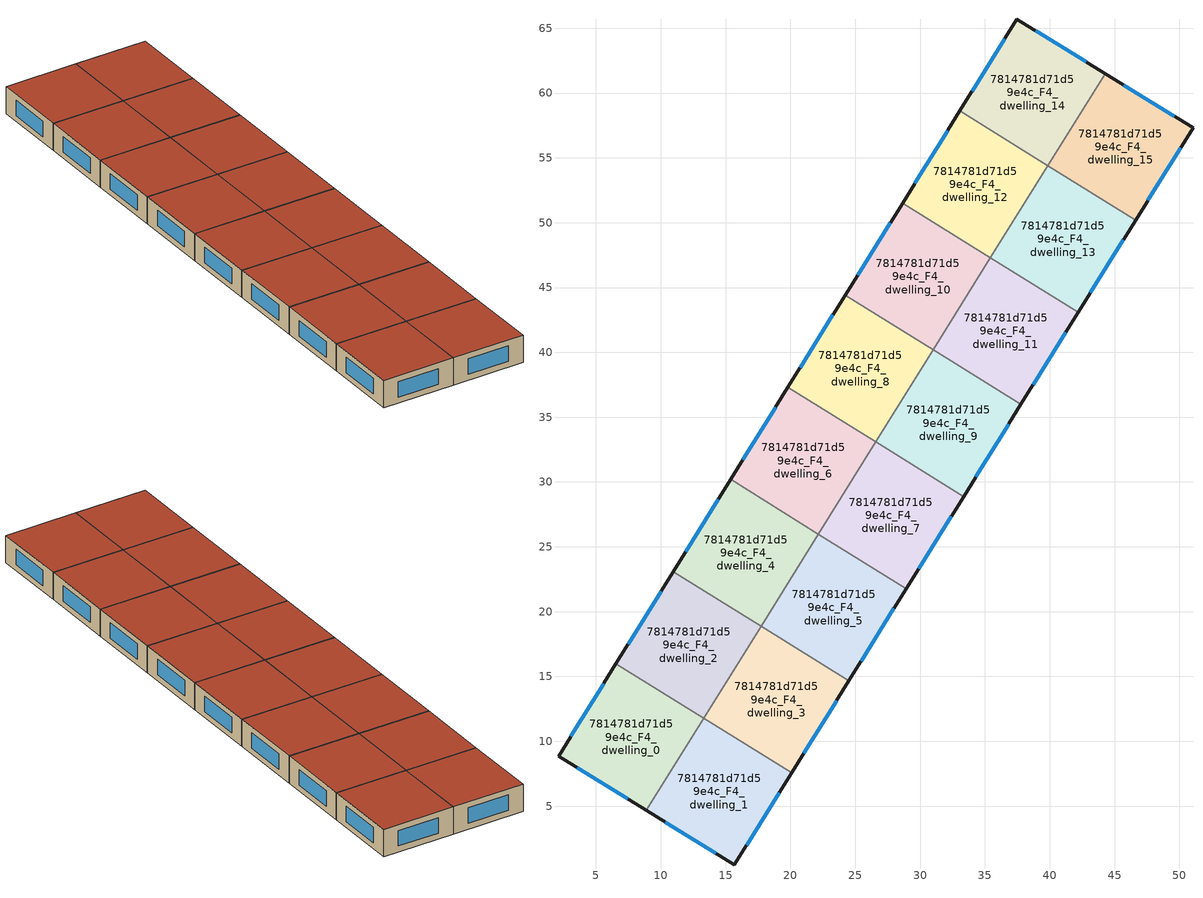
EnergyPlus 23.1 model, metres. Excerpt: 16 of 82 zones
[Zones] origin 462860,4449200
7814781d71d59e4c_F4_dwelling_0
 floor to 7814781d71d59e4c_F3_dwelling_0 (EU_floor_Construction): 13.31,11.78 8.89,4.67 2.11,8.85 6.55,15.98 z12
 wall outside (EU_wall_Construction): 6.55,15.98 2.11,8.85 8.89,4.67 z12:15
 wall to 7814781d71d59e4c_F4_dwelling_1 (EU_wall_Construction): 8.89,4.67 13.31,11.78 z12:15
 wall to 7814781d71d59e4c_F4_dwelling_2 (EU_wall_Construction): 13.31,11.78 6.55,15.98 z12:15
 window (EU_Window_Construction): 3.56,7.96 7.44,5.56 / 5.6,14.45 3.06,10.38 z12.64:14.36
 roof outside (EU_roof_Construction): 8.89,4.67 13.31,11.78 6.55,15.98 2.11,8.85 z15
7814781d71d59e4c_F4_dwelling_1
 floor to 7814781d71d59e4c_F3_dwelling_1 (EU_floor_Construction): 20.09,7.56 15.68,0.47 8.89,4.67 13.31,11.78 z12
 wall outside (EU_wall_Construction): 8.89,4.67 15.68,0.47 20.09,7.56 z12:15
 wall to 7814781d71d59e4c_F4_dwelling_3 (EU_wall_Construction): 20.09,7.56 13.32,11.77 z12:15
 wall to 7814781d71d59e4c_F4_dwelling_2 (EU_wall_Construction): 13.32,11.77 13.31,11.78 z12:15
 window (EU_Window_Construction): 10.34,3.77 14.23,1.37 / 16.63,1.99 19.14,6.04 z12.64:14.36
 roof outside (EU_roof_Construction): 15.68,0.47 20.09,7.56 13.31,11.78 8.89,4.67 z15
7814781d71d59e4c_F4_dwelling_10
 floor to 7814781d71d59e4c_F3_dwelling_10 (EU_floor_Construction): 35.42,47.3 31,40.19 24.23,44.41 28.65,51.51 z12
 wall outside (EU_wall_Construction): 28.65,51.51 24.23,44.41 z12:15
 wall to 7814781d71d59e4c_F4_dwelling_8 (EU_wall_Construction): 24.23,44.41 31,40.19 z12:15
 wall to 7814781d71d59e4c_F4_dwelling_12 (EU_wall_Construction): 35.42,47.3 28.65,51.51 z12:15
 wall to 7814781d71d59e4c_F4_dwelling_11 (EU_wall_Construction): 31,40.19 35.42,47.3 z12:15
 window (EU_Window_Construction): 27.7,49.99 25.17,45.93 z12.64:14.36
 roof outside (EU_roof_Construction): 31,40.19 35.42,47.3 28.65,51.51 24.23,44.41 z15
7814781d71d59e4c_F4_dwelling_11
 floor to 7814781d71d59e4c_F3_dwelling_11 (EU_floor_Construction): 42.19,43.09 37.77,35.98 31,40.19 35.42,47.3 z12
 wall outside (EU_wall_Construction): 37.77,35.98 42.19,43.09 z12:15
 wall to 7814781d71d59e4c_F4_dwelling_9 (EU_wall_Construction): 31,40.19 37.77,35.98 z12:15
 wall to 7814781d71d59e4c_F4_dwelling_13 (EU_wall_Construction): 42.19,43.09 35.42,47.3 z12:15
 window (EU_Window_Construction): 38.72,37.5 41.25,41.56 z12.64:14.36
 roof outside (EU_roof_Construction): 37.77,35.98 42.19,43.09 35.42,47.3 31,40.19 z15
7814781d71d59e4c_F4_dwelling_12
 floor to 7814781d71d59e4c_F3_dwelling_12 (EU_floor_Construction): 39.84,54.4 35.42,47.3 28.65,51.51 33.07,58.62 z12
 wall outside (EU_wall_Construction): 33.07,58.62 28.65,51.51 z12:15
 wall to 7814781d71d59e4c_F4_dwelling_13 (EU_wall_Construction): 35.42,47.3 39.84,54.4 z12:15
 wall to 7814781d71d59e4c_F4_dwelling_14 (EU_wall_Construction): 39.84,54.4 33.07,58.62 z12:15
 window (EU_Window_Construction): 32.12,57.1 29.59,53.03 z12.64:14.36
 roof outside (EU_roof_Construction): 35.42,47.3 39.84,54.4 33.07,58.62 28.65,51.51 z15
7814781d71d59e4c_F4_dwelling_13
 floor to 7814781d71d59e4c_F3_dwelling_13 (EU_floor_Construction): 46.61,50.19 42.19,43.09 35.42,47.3 39.84,54.4 z12
 wall outside (EU_wall_Construction): 42.19,43.09 46.61,50.19 z12:15
 wall to 7814781d71d59e4c_F4_dwelling_15 (EU_wall_Construction): 46.61,50.19 39.85,54.4 z12:15
 wall to 7814781d71d59e4c_F4_dwelling_14 (EU_wall_Construction): 39.85,54.4 39.84,54.4 z12:15
 window (EU_Window_Construction): 43.14,44.61 45.67,48.67 z12.64:14.36
 roof outside (EU_roof_Construction): 42.19,43.09 46.61,50.19 39.84,54.4 35.42,47.3 z15
7814781d71d59e4c_F4_dwelling_14
 floor to 7814781d71d59e4c_F3_dwelling_14 (EU_floor_Construction): 44.27,61.5 39.85,54.4 33.07,58.62 37.47,65.7 z12
 wall outside (EU_wall_Construction): 44.27,61.5 37.47,65.7 33.07,58.62 z12:15
 wall to 7814781d71d59e4c_F4_dwelling_15 (EU_wall_Construction): 39.85,54.4 44.27,61.5 z12:15
 window (EU_Window_Construction): 42.81,62.4 38.93,64.8 / 36.53,64.18 34.01,60.13 z12.64:14.36
 roof outside (EU_roof_Construction): 39.85,54.4 44.27,61.5 37.47,65.7 33.07,58.62 z15
7814781d71d59e4c_F4_dwelling_15
 floor to 7814781d71d59e4c_F3_dwelling_15 (EU_floor_Construction): 51.05,57.32 46.61,50.19 39.85,54.4 44.27,61.5 z12
 wall outside (EU_wall_Construction): 46.61,50.19 51.05,57.32 44.27,61.5 z12:15
 window (EU_Window_Construction): 49.6,58.21 45.72,60.61 / 47.56,51.72 50.1,55.79 z12.64:14.36
 roof outside (EU_roof_Construction): 46.61,50.19 51.05,57.32 44.27,61.5 39.85,54.4 z15
7814781d71d59e4c_F4_dwelling_2
 floor to 7814781d71d59e4c_F3_dwelling_2 (EU_floor_Construction): 17.74,18.88 13.32,11.77 6.55,15.98 10.97,23.09 z12
 wall outside (EU_wall_Construction): 10.97,23.09 6.55,15.98 z12:15
 wall to 7814781d71d59e4c_F4_dwelling_4 (EU_wall_Construction): 17.74,18.88 10.97,23.09 z12:15
 wall to 7814781d71d59e4c_F4_dwelling_3 (EU_wall_Construction): 13.32,11.77 17.74,18.88 z12:15
 window (EU_Window_Construction): 10.02,21.57 7.49,17.5 z12.64:14.36
 roof outside (EU_roof_Construction): 13.32,11.77 17.74,18.88 10.97,23.09 6.55,15.98 z15
7814781d71d59e4c_F4_dwelling_3
 floor to 7814781d71d59e4c_F3_dwelling_3 (EU_floor_Construction): 24.51,14.66 20.09,7.56 13.32,11.77 17.74,18.88 z12
 wall outside (EU_wall_Construction): 20.09,7.56 24.51,14.66 z12:15
 wall to 7814781d71d59e4c_F4_dwelling_5 (EU_wall_Construction): 24.51,14.66 17.74,18.88 z12:15
 window (EU_Window_Construction): 21.04,9.08 23.56,13.14 z12.64:14.36
 roof outside (EU_roof_Construction): 20.09,7.56 24.51,14.66 17.74,18.88 13.32,11.77 z15
7814781d71d59e4c_F4_dwelling_4
 floor to 7814781d71d59e4c_F3_dwelling_4 (EU_floor_Construction): 22.16,25.98 17.74,18.88 10.97,23.09 15.39,30.2 z12
 wall outside (EU_wall_Construction): 15.39,30.2 10.97,23.09 z12:15
 wall to 7814781d71d59e4c_F4_dwelling_6 (EU_wall_Construction): 22.16,25.98 15.39,30.2 z12:15
 wall to 7814781d71d59e4c_F4_dwelling_5 (EU_wall_Construction): 17.74,18.88 22.16,25.98 z12:15
 window (EU_Window_Construction): 14.44,28.67 11.91,24.61 z12.64:14.36
 roof outside (EU_roof_Construction): 17.74,18.88 22.16,25.98 15.39,30.2 10.97,23.09 z15
7814781d71d59e4c_F4_dwelling_5
 floor to 7814781d71d59e4c_F3_dwelling_5 (EU_floor_Construction): 28.93,21.77 24.51,14.66 17.74,18.88 22.16,25.98 z12
 wall outside (EU_wall_Construction): 24.51,14.66 28.93,21.77 z12:15
 wall to 7814781d71d59e4c_F4_dwelling_7 (EU_wall_Construction): 28.93,21.77 22.16,25.98 z12:15
 window (EU_Window_Construction): 25.46,16.19 27.99,20.25 z12.64:14.36
 roof outside (EU_roof_Construction): 24.51,14.66 28.93,21.77 22.16,25.98 17.74,18.88 z15
7814781d71d59e4c_F4_dwelling_6
 floor to 7814781d71d59e4c_F3_dwelling_6 (EU_floor_Construction): 26.58,33.09 22.16,25.98 15.39,30.2 19.81,37.3 z12
 wall outside (EU_wall_Construction): 19.81,37.3 15.39,30.2 z12:15
 wall to 7814781d71d59e4c_F4_dwelling_8 (EU_wall_Construction): 26.58,33.09 19.81,37.3 z12:15
 wall to 7814781d71d59e4c_F4_dwelling_7 (EU_wall_Construction): 22.16,25.98 26.58,33.09 z12:15
 window (EU_Window_Construction): 18.86,35.78 16.33,31.72 z12.64:14.36
 roof outside (EU_roof_Construction): 22.16,25.98 26.58,33.09 19.81,37.3 15.39,30.2 z15
7814781d71d59e4c_F4_dwelling_7
 floor to 7814781d71d59e4c_F3_dwelling_7 (EU_floor_Construction): 33.35,28.88 28.93,21.77 22.16,25.98 26.58,33.09 z12
 wall outside (EU_wall_Construction): 28.93,21.77 33.35,28.88 z12:15
 wall to 7814781d71d59e4c_F4_dwelling_9 (EU_wall_Construction): 33.35,28.88 26.58,33.09 z12:15
 window (EU_Window_Construction): 29.88,23.29 32.41,27.35 z12.64:14.36
 roof outside (EU_roof_Construction): 28.93,21.77 33.35,28.88 26.58,33.09 22.16,25.98 z15
7814781d71d59e4c_F4_dwelling_8
 floor to 7814781d71d59e4c_F3_dwelling_8 (EU_floor_Construction): 31,40.19 26.58,33.09 19.81,37.3 24.23,44.41 z12
 wall outside (EU_wall_Construction): 24.23,44.41 19.81,37.3 z12:15
 wall to 7814781d71d59e4c_F4_dwelling_9 (EU_wall_Construction): 26.58,33.09 31,40.19 z12:15
 window (EU_Window_Construction): 23.28,42.88 20.75,38.82 z12.64:14.36
 roof outside (EU_roof_Construction): 26.58,33.09 31,40.19 24.23,44.41 19.81,37.3 z15
7814781d71d59e4c_F4_dwelling_9
 floor to 7814781d71d59e4c_F3_dwelling_9 (EU_floor_Construction): 37.77,35.98 33.35,28.88 26.58,33.09 31,40.19 z12
 wall outside (EU_wall_Construction): 33.35,28.88 37.77,35.98 z12:15
 window (EU_Window_Construction): 34.3,30.4 36.83,34.46 z12.64:14.36
 roof outside (EU_roof_Construction): 33.35,28.88 37.77,35.98 31,40.19 26.58,33.09 z15
[Building]
EU S2 Campaign: North Axis=0; Terrain=City; Solar Distribution=FullExterior
[Site:Location]
Yerevan-Zvartnots.Intl.AP: Latitude=40.15; Longitude=44.383; Time Zone=4; Elevation=854
[SizingPeriod:WeatherFileDays]
AnnualSizingPeriod: Begin Month=1; Begin Day of Month=1; End Month=12; End Day of Month=31; Day of Week for Start Day=Monday; Use Weather File Daylight Saving Period=No; Use Weather File Rain and Snow Indicators=No
[MATERIAL]
EU_InternalMass_Material: Roughness=MediumRough; Thickness=0.1; Conductivity=1; Density=1800; Specific Heat=900; Thermal Absorptance=0.9; Solar Absorptance=0.7; Visible Absorptance=0.7
[MATERIAL:NOMASS] Roughness=MediumRough; Thermal Absorptance=0.9; Solar Absorptance=0.7; Visible Absorptance=0.7
Name | Thermal Resistance
EU_wall_NoMass | 1.05043
EU_roof_NoMass | 1.45357
EU_floor_NoMass | 0.478065
[WINDOWMATERIAL:SIMPLEGLAZINGSYSTEM]
EU_Window_SimpleGlazing: UFactor=2.5566; Solar Heat Gain Coefficient=0.75; Visible Transmittance=0.75
[CONSTRUCTION]
EU_wall_Construction: EU_wall_NoMass
EU_roof_Construction: EU_roof_NoMass
EU_floor_Construction: EU_floor_NoMass
EU_Window_Construction: EU_Window_SimpleGlazing
EU_InternalMass_Construction: EU_InternalMass_Material
[ZONE] Type=1; Multiplier=1; Ceiling Height=autocalculate; Floor Area=autocalculate; Part of Total Floor Area=Yes
Name | Volume
7814781d71d59e4c_F4_dwelling_0 | 200.258
7814781d71d59e4c_F4_dwelling_1; 7814781d71d59e4c_F4_dwelling_15 | 200.228
7814781d71d59e4c_F4_dwelling_10; 7814781d71d59e4c_F4_dwelling_12 | 200.235
7814781d71d59e4c_F4_dwelling_11 | 200.231
7814781d71d59e4c_F4_dwelling_13 | 200.252
7814781d71d59e4c_F4_dwelling_14 | 200.225
7814781d71d59e4c_F4_dwelling_2; 7814781d71d59e4c_F4_dwelling_4 | 200.232
7814781d71d59e4c_F4_dwelling_3 | 200.233
7814781d71d59e4c_F4_dwelling_5 | 200.267
7814781d71d59e4c_F4_dwelling_6 | 200.217
7814781d71d59e4c_F4_dwelling_7 | 200.268
7814781d71d59e4c_F4_dwelling_8 | 200.23
7814781d71d59e4c_F4_dwelling_9 | 200.248
[INTERNALMASS] Construction=EU_InternalMass_Construction
Name | Zone or ZoneList | Surface Area
7814781d71d59e4c_F4_dwelling_0_EU_InternalMass | 7814781d71d59e4c_F4_dwelling_0 | 66.7533
7814781d71d59e4c_F4_dwelling_1_EU_InternalMass | 7814781d71d59e4c_F4_dwelling_1 | 66.7457
7814781d71d59e4c_F4_dwelling_2_EU_InternalMass | 7814781d71d59e4c_F4_dwelling_2 | 66.7449
7814781d71d59e4c_F4_dwelling_3_EU_InternalMass | 7814781d71d59e4c_F4_dwelling_3 | 66.7443
7814781d71d59e4c_F4_dwelling_4_EU_InternalMass | 7814781d71d59e4c_F4_dwelling_4 | 66.7445
7814781d71d59e4c_F4_dwelling_5_EU_InternalMass | 7814781d71d59e4c_F4_dwelling_5 | 66.7484
7814781d71d59e4c_F4_dwelling_6_EU_InternalMass | 7814781d71d59e4c_F4_dwelling_6 | 66.7403
7814781d71d59e4c_F4_dwelling_7_EU_InternalMass | 7814781d71d59e4c_F4_dwelling_7 | 66.7486
7814781d71d59e4c_F4_dwelling_8_EU_InternalMass | 7814781d71d59e4c_F4_dwelling_8 | 66.7504
7814781d71d59e4c_F4_dwelling_9_EU_InternalMass | 7814781d71d59e4c_F4_dwelling_9 | 66.7459
7814781d71d59e4c_F4_dwelling_10_EU_InternalMass | 7814781d71d59e4c_F4_dwelling_10 | 66.7422
7814781d71d59e4c_F4_dwelling_11_EU_InternalMass | 7814781d71d59e4c_F4_dwelling_11 | 66.7447
7814781d71d59e4c_F4_dwelling_12_EU_InternalMass | 7814781d71d59e4c_F4_dwelling_12 | 66.744
7814781d71d59e4c_F4_dwelling_13_EU_InternalMass | 7814781d71d59e4c_F4_dwelling_13 | 66.7501
7814781d71d59e4c_F4_dwelling_14_EU_InternalMass | 7814781d71d59e4c_F4_dwelling_14 | 66.7421
7814781d71d59e4c_F4_dwelling_15_EU_InternalMass | 7814781d71d59e4c_F4_dwelling_15 | 66.7417
[OTHEREQUIPMENT] Fuel Type=Electricity; Design Level Calculation Method=Watts/Area; Power per Zone Floor Area=1; Fraction Latent=0; Fraction Radiant=0; Fraction Lost=0; Carbon Dioxide Generation Rate=0; EndUse Subcategory=EU_Step8_InternalGains
Name | Zone or ZoneList or Space or SpaceList | Schedule
EU_Step8_InternalGain_7814781d71d59e4c_F4_dwelling_0_f000 | 7814781d71d59e4c_F4_dwelling_0 | EU_Step8_GainSchedule_7814781d71d59e4c_F4_dwelling_0_f000
EU_Step8_InternalGain_7814781d71d59e4c_F4_dwelling_1_f000 | 7814781d71d59e4c_F4_dwelling_1 | EU_Step8_GainSchedule_7814781d71d59e4c_F4_dwelling_1_f000
EU_Step8_InternalGain_7814781d71d59e4c_F4_dwelling_2_f000 | 7814781d71d59e4c_F4_dwelling_2 | EU_Step8_GainSchedule_7814781d71d59e4c_F4_dwelling_2_f000
EU_Step8_InternalGain_7814781d71d59e4c_F4_dwelling_3_f000 | 7814781d71d59e4c_F4_dwelling_3 | EU_Step8_GainSchedule_7814781d71d59e4c_F4_dwelling_3_f000
EU_Step8_InternalGain_7814781d71d59e4c_F4_dwelling_4_f000 | 7814781d71d59e4c_F4_dwelling_4 | EU_Step8_GainSchedule_7814781d71d59e4c_F4_dwelling_4_f000
EU_Step8_InternalGain_7814781d71d59e4c_F4_dwelling_5_f000 | 7814781d71d59e4c_F4_dwelling_5 | EU_Step8_GainSchedule_7814781d71d59e4c_F4_dwelling_5_f000
EU_Step8_InternalGain_7814781d71d59e4c_F4_dwelling_6_f000 | 7814781d71d59e4c_F4_dwelling_6 | EU_Step8_GainSchedule_7814781d71d59e4c_F4_dwelling_6_f000
EU_Step8_InternalGain_7814781d71d59e4c_F4_dwelling_7_f000 | 7814781d71d59e4c_F4_dwelling_7 | EU_Step8_GainSchedule_7814781d71d59e4c_F4_dwelling_7_f000
EU_Step8_InternalGain_7814781d71d59e4c_F4_dwelling_8_f000 | 7814781d71d59e4c_F4_dwelling_8 | EU_Step8_GainSchedule_7814781d71d59e4c_F4_dwelling_8_f000
EU_Step8_InternalGain_7814781d71d59e4c_F4_dwelling_9_f000 | 7814781d71d59e4c_F4_dwelling_9 | EU_Step8_GainSchedule_7814781d71d59e4c_F4_dwelling_9_f000
EU_Step8_InternalGain_7814781d71d59e4c_F4_dwelling_10_f000 | 7814781d71d59e4c_F4_dwelling_10 | EU_Step8_GainSchedule_7814781d71d59e4c_F4_dwelling_10_f000
EU_Step8_InternalGain_7814781d71d59e4c_F4_dwelling_11_f000 | 7814781d71d59e4c_F4_dwelling_11 | EU_Step8_GainSchedule_7814781d71d59e4c_F4_dwelling_11_f000
EU_Step8_InternalGain_7814781d71d59e4c_F4_dwelling_12_f000 | 7814781d71d59e4c_F4_dwelling_12 | EU_Step8_GainSchedule_7814781d71d59e4c_F4_dwelling_12_f000
EU_Step8_InternalGain_7814781d71d59e4c_F4_dwelling_13_f000 | 7814781d71d59e4c_F4_dwelling_13 | EU_Step8_GainSchedule_7814781d71d59e4c_F4_dwelling_13_f000
EU_Step8_InternalGain_7814781d71d59e4c_F4_dwelling_14_f000 | 7814781d71d59e4c_F4_dwelling_14 | EU_Step8_GainSchedule_7814781d71d59e4c_F4_dwelling_14_f000
EU_Step8_InternalGain_7814781d71d59e4c_F4_dwelling_15_f000 | 7814781d71d59e4c_F4_dwelling_15 | EU_Step8_GainSchedule_7814781d71d59e4c_F4_dwelling_15_f000
[ZONEVENTILATION:DESIGNFLOWRATE] Schedule=EU_AlwaysOn; Design Flow Rate Calculation Method=AirChanges/Hour; Air Changes per Hour=0.557805; Ventilation Type=Natural; Fan Pressure Rise=0; Fan Total Efficiency=1; Constant Term Coefficient=1; Temperature Term Coefficient=0; Velocity Term Coefficient=0; Velocity Squared Term Coefficient=0; Minimum Indoor Temperature=-100; Maximum Indoor Temperature=100; Delta Temperature=-100; Minimum Outdoor Temperature=-100; Maximum Outdoor Temperature=100; Maximum Wind Speed=40
Name | Zone or ZoneList or Space or SpaceList
EU_ConstantAir_7814781d71d59e4c_F4_dwelling_0 | 7814781d71d59e4c_F4_dwelling_0
EU_ConstantAir_7814781d71d59e4c_F4_dwelling_1 | 7814781d71d59e4c_F4_dwelling_1
EU_ConstantAir_7814781d71d59e4c_F4_dwelling_2 | 7814781d71d59e4c_F4_dwelling_2
EU_ConstantAir_7814781d71d59e4c_F4_dwelling_3 | 7814781d71d59e4c_F4_dwelling_3
EU_ConstantAir_7814781d71d59e4c_F4_dwelling_4 | 7814781d71d59e4c_F4_dwelling_4
EU_ConstantAir_7814781d71d59e4c_F4_dwelling_5 | 7814781d71d59e4c_F4_dwelling_5
EU_ConstantAir_7814781d71d59e4c_F4_dwelling_6 | 7814781d71d59e4c_F4_dwelling_6
EU_ConstantAir_7814781d71d59e4c_F4_dwelling_7 | 7814781d71d59e4c_F4_dwelling_7
EU_ConstantAir_7814781d71d59e4c_F4_dwelling_8 | 7814781d71d59e4c_F4_dwelling_8
EU_ConstantAir_7814781d71d59e4c_F4_dwelling_9 | 7814781d71d59e4c_F4_dwelling_9
EU_ConstantAir_7814781d71d59e4c_F4_dwelling_10 | 7814781d71d59e4c_F4_dwelling_10
EU_ConstantAir_7814781d71d59e4c_F4_dwelling_11 | 7814781d71d59e4c_F4_dwelling_11
EU_ConstantAir_7814781d71d59e4c_F4_dwelling_12 | 7814781d71d59e4c_F4_dwelling_12
EU_ConstantAir_7814781d71d59e4c_F4_dwelling_13 | 7814781d71d59e4c_F4_dwelling_13
EU_ConstantAir_7814781d71d59e4c_F4_dwelling_14 | 7814781d71d59e4c_F4_dwelling_14
EU_ConstantAir_7814781d71d59e4c_F4_dwelling_15 | 7814781d71d59e4c_F4_dwelling_15
[HVACTEMPLATE:THERMOSTAT] Constant Heating Setpoint=20; Constant Cooling Setpoint=50
EU_HeatOnly_7814781d71d59e4c_F0_dwelling_0; EU_HeatOnly_7814781d71d59e4c_F0_dwelling_1; EU_HeatOnly_7814781d71d59e4c_F0_dwelling_2; EU_HeatOnly_7814781d71d59e4c_F0_dwelling_3; EU_HeatOnly_7814781d71d59e4c_F0_dwelling_4; EU_HeatOnly_7814781d71d59e4c_F0_dwelling_5; EU_HeatOnly_7814781d71d59e4c_F0_dwelling_6; EU_HeatOnly_7814781d71d59e4c_F0_dwelling_7; EU_HeatOnly_7814781d71d59e4c_F0_dwelling_8; EU_HeatOnly_7814781d71d59e4c_F0_dwelling_9; EU_HeatOnly_7814781d71d59e4c_F0_dwelling_10; EU_HeatOnly_7814781d71d59e4c_F0_dwelling_11; EU_HeatOnly_7814781d71d59e4c_F0_dwelling_12; EU_HeatOnly_7814781d71d59e4c_F0_dwelling_13; EU_HeatOnly_7814781d71d59e4c_F0_dwelling_14; EU_HeatOnly_7814781d71d59e4c_F0_dwelling_15; EU_HeatOnly_7814781d71d59e4c_F0_dwelling_16; EU_HeatOnly_7814781d71d59e4c_F1_dwelling_0; EU_HeatOnly_7814781d71d59e4c_F1_dwelling_1; EU_HeatOnly_7814781d71d59e4c_F1_dwelling_2; EU_HeatOnly_7814781d71d59e4c_F1_dwelling_3; EU_HeatOnly_7814781d71d59e4c_F1_dwelling_4; EU_HeatOnly_7814781d71d59e4c_F1_dwelling_5; EU_HeatOnly_7814781d71d59e4c_F1_dwelling_6; EU_HeatOnly_7814781d71d59e4c_F1_dwelling_7; EU_HeatOnly_7814781d71d59e4c_F1_dwelling_8; EU_HeatOnly_7814781d71d59e4c_F1_dwelling_9; EU_HeatOnly_7814781d71d59e4c_F1_dwelling_10; EU_HeatOnly_7814781d71d59e4c_F1_dwelling_11; EU_HeatOnly_7814781d71d59e4c_F1_dwelling_12; EU_HeatOnly_7814781d71d59e4c_F1_dwelling_13; EU_HeatOnly_7814781d71d59e4c_F1_dwelling_14; EU_HeatOnly_7814781d71d59e4c_F1_dwelling_15; EU_HeatOnly_7814781d71d59e4c_F1_dwelling_16; EU_HeatOnly_7814781d71d59e4c_F2_dwelling_0; EU_HeatOnly_7814781d71d59e4c_F2_dwelling_1; EU_HeatOnly_7814781d71d59e4c_F2_dwelling_2; EU_HeatOnly_7814781d71d59e4c_F2_dwelling_3; EU_HeatOnly_7814781d71d59e4c_F2_dwelling_4; EU_HeatOnly_7814781d71d59e4c_F2_dwelling_5; EU_HeatOnly_7814781d71d59e4c_F2_dwelling_6; EU_HeatOnly_7814781d71d59e4c_F2_dwelling_7; EU_HeatOnly_7814781d71d59e4c_F2_dwelling_8; EU_HeatOnly_7814781d71d59e4c_F2_dwelling_9; EU_HeatOnly_7814781d71d59e4c_F2_dwelling_10; EU_HeatOnly_7814781d71d59e4c_F2_dwelling_11; EU_HeatOnly_7814781d71d59e4c_F2_dwelling_12; EU_HeatOnly_7814781d71d59e4c_F2_dwelling_13; EU_HeatOnly_7814781d71d59e4c_F2_dwelling_14; EU_HeatOnly_7814781d71d59e4c_F2_dwelling_15; EU_HeatOnly_7814781d71d59e4c_F3_dwelling_0; EU_HeatOnly_7814781d71d59e4c_F3_dwelling_1; EU_HeatOnly_7814781d71d59e4c_F3_dwelling_2; EU_HeatOnly_7814781d71d59e4c_F3_dwelling_3; EU_HeatOnly_7814781d71d59e4c_F3_dwelling_4; EU_HeatOnly_7814781d71d59e4c_F3_dwelling_5; EU_HeatOnly_7814781d71d59e4c_F3_dwelling_6; EU_HeatOnly_7814781d71d59e4c_F3_dwelling_7; EU_HeatOnly_7814781d71d59e4c_F3_dwelling_8; EU_HeatOnly_7814781d71d59e4c_F3_dwelling_9; EU_HeatOnly_7814781d71d59e4c_F3_dwelling_10; EU_HeatOnly_7814781d71d59e4c_F3_dwelling_11; EU_HeatOnly_7814781d71d59e4c_F3_dwelling_12; EU_HeatOnly_7814781d71d59e4c_F3_dwelling_13; EU_HeatOnly_7814781d71d59e4c_F3_dwelling_14; EU_HeatOnly_7814781d71d59e4c_F3_dwelling_15; EU_HeatOnly_7814781d71d59e4c_F4_dwelling_0; EU_HeatOnly_7814781d71d59e4c_F4_dwelling_1; EU_HeatOnly_7814781d71d59e4c_F4_dwelling_2; EU_HeatOnly_7814781d71d59e4c_F4_dwelling_3; EU_HeatOnly_7814781d71d59e4c_F4_dwelling_4; EU_HeatOnly_7814781d71d59e4c_F4_dwelling_5; EU_HeatOnly_7814781d71d59e4c_F4_dwelling_6; EU_HeatOnly_7814781d71d59e4c_F4_dwelling_7; EU_HeatOnly_7814781d71d59e4c_F4_dwelling_8; EU_HeatOnly_7814781d71d59e4c_F4_dwelling_9; EU_HeatOnly_7814781d71d59e4c_F4_dwelling_10; EU_HeatOnly_7814781d71d59e4c_F4_dwelling_11; EU_HeatOnly_7814781d71d59e4c_F4_dwelling_12; EU_HeatOnly_7814781d71d59e4c_F4_dwelling_13; EU_HeatOnly_7814781d71d59e4c_F4_dwelling_14; EU_HeatOnly_7814781d71d59e4c_F4_dwelling_15
[HVACTEMPLATE:ZONE:IDEALLOADSAIRSYSTEM] System Availability Schedule=EU_AlwaysOn; Maximum Heating Supply Air Temperature=50; Minimum Cooling Supply Air Temperature=13; Maximum Heating Supply Air Humidity Ratio=0.0156; Minimum Cooling Supply Air Humidity Ratio=0.0077; Heating Limit=NoLimit; Cooling Limit=NoLimit; Heating Availability Schedule=EU_AlwaysOn; Cooling Availability Schedule=EU_CoolingOff; Dehumidification Control Type=ConstantSensibleHeatRatio; Cooling Sensible Heat Ratio=0.7; Dehumidification Setpoint=60; Humidification Control Type=None; Humidification Setpoint=30; Outdoor Air Method=None; Outdoor Air Flow Rate per Person=0.00944; Outdoor Air Flow Rate per Zone Floor Area=0; Outdoor Air Flow Rate per Zone=0; Demand Controlled Ventilation Type=None; Outdoor Air Economizer Type=NoEconomizer; Heat Recovery Type=None; Sensible Heat Recovery Effectiveness=0.7; Latent Heat Recovery Effectiveness=0.65
Name | Template Thermostat
7814781d71d59e4c_F4_dwelling_0 | EU_HeatOnly_7814781d71d59e4c_F4_dwelling_0
7814781d71d59e4c_F4_dwelling_1 | EU_HeatOnly_7814781d71d59e4c_F4_dwelling_1
7814781d71d59e4c_F4_dwelling_2 | EU_HeatOnly_7814781d71d59e4c_F4_dwelling_2
7814781d71d59e4c_F4_dwelling_3 | EU_HeatOnly_7814781d71d59e4c_F4_dwelling_3
7814781d71d59e4c_F4_dwelling_4 | EU_HeatOnly_7814781d71d59e4c_F4_dwelling_4
7814781d71d59e4c_F4_dwelling_5 | EU_HeatOnly_7814781d71d59e4c_F4_dwelling_5
7814781d71d59e4c_F4_dwelling_6 | EU_HeatOnly_7814781d71d59e4c_F4_dwelling_6
7814781d71d59e4c_F4_dwelling_7 | EU_HeatOnly_7814781d71d59e4c_F4_dwelling_7
7814781d71d59e4c_F4_dwelling_8 | EU_HeatOnly_7814781d71d59e4c_F4_dwelling_8
7814781d71d59e4c_F4_dwelling_9 | EU_HeatOnly_7814781d71d59e4c_F4_dwelling_9
7814781d71d59e4c_F4_dwelling_10 | EU_HeatOnly_7814781d71d59e4c_F4_dwelling_10
7814781d71d59e4c_F4_dwelling_11 | EU_HeatOnly_7814781d71d59e4c_F4_dwelling_11
7814781d71d59e4c_F4_dwelling_12 | EU_HeatOnly_7814781d71d59e4c_F4_dwelling_12
7814781d71d59e4c_F4_dwelling_13 | EU_HeatOnly_7814781d71d59e4c_F4_dwelling_13
7814781d71d59e4c_F4_dwelling_14 | EU_HeatOnly_7814781d71d59e4c_F4_dwelling_14
7814781d71d59e4c_F4_dwelling_15 | EU_HeatOnly_7814781d71d59e4c_F4_dwelling_15
[SIZING:ZONE] Zone Cooling Design Supply Air Temperature Input Method=SupplyAirTemperature; Zone Cooling Design Supply Air Temperature=13; Zone Heating Design Supply Air Temperature Input Method=SupplyAirTemperature; Zone Heating Design Supply Air Temperature=50; Zone Cooling Design Supply Air Humidity Ratio=0.008; Zone Heating Design Supply Air Humidity Ratio=0.008; Cooling Design Air Flow Method=DesignDay; Cooling Design Air Flow Rate=0; Cooling Minimum Air Flow per Zone Floor Area=0.000762; Cooling Minimum Air Flow=0; Cooling Minimum Air Flow Fraction=0.2; Heating Design Air Flow Method=DesignDay; Heating Design Air Flow Rate=0; Heating Maximum Air Flow per Zone Floor Area=0.002032; Heating Maximum Air Flow=0.141576; Heating Maximum Air Flow Fraction=0.3; Account for Dedicated Outdoor Air System=No; Dedicated Outdoor Air System Control Strategy=NeutralSupplyAir; Dedicated Outdoor Air Low Setpoint Temperature for Design=autosize; Dedicated Outdoor Air High Setpoint Temperature for Design=autosize; Zone Load Sizing Method=Sensible Load Only No Latent Load; Zone Latent Cooling Design Supply Air Humidity Ratio Input Method=HumidityRatioDifference; Zone Cooling Design Supply Air Humidity Ratio Difference=0.005; Zone Latent Heating Design Supply Air Humidity Ratio Input Method=HumidityRatioDifference; Zone Humidification Design Supply Air Humidity Ratio Difference=0.005
7814781d71d59e4c_F4_dwelling_0; 7814781d71d59e4c_F4_dwelling_1; 7814781d71d59e4c_F4_dwelling_2; 7814781d71d59e4c_F4_dwelling_3; 7814781d71d59e4c_F4_dwelling_4; 7814781d71d59e4c_F4_dwelling_5; 7814781d71d59e4c_F4_dwelling_6; 7814781d71d59e4c_F4_dwelling_7; 7814781d71d59e4c_F4_dwelling_8; 7814781d71d59e4c_F4_dwelling_9; 7814781d71d59e4c_F4_dwelling_10; 7814781d71d59e4c_F4_dwelling_11; 7814781d71d59e4c_F4_dwelling_12; 7814781d71d59e4c_F4_dwelling_13; 7814781d71d59e4c_F4_dwelling_14; 7814781d71d59e4c_F4_dwelling_15
[SCHEDULE:CONSTANT]
Name | Hourly Value
EU_AlwaysOn | 1
EU_CoolingOff | 0
[SCHEDULE:FILE] Column Number=1; Rows to Skip at Top=0; Number of Hours of Data=8760; Column Separator=Comma; Interpolate to Timestep=No; Minutes per Item=60; Adjust Schedule for Daylight Savings=Yes
Name | File
EU_Step8_GainSchedule_7814781d71d59e4c_F4_dwelling_0_f000 | ../../schedules/7814781d71d59e4c/7814781d71d59e4c_F4_dwelling_0_f000_gain.csv
EU_Step8_GainSchedule_7814781d71d59e4c_F4_dwelling_1_f000 | ../../schedules/7814781d71d59e4c/7814781d71d59e4c_F4_dwelling_1_f000_gain.csv
EU_Step8_GainSchedule_7814781d71d59e4c_F4_dwelling_2_f000 | ../../schedules/7814781d71d59e4c/7814781d71d59e4c_F4_dwelling_2_f000_gain.csv
EU_Step8_GainSchedule_7814781d71d59e4c_F4_dwelling_3_f000 | ../../schedules/7814781d71d59e4c/7814781d71d59e4c_F4_dwelling_3_f000_gain.csv
EU_Step8_GainSchedule_7814781d71d59e4c_F4_dwelling_4_f000 | ../../schedules/7814781d71d59e4c/7814781d71d59e4c_F4_dwelling_4_f000_gain.csv
EU_Step8_GainSchedule_7814781d71d59e4c_F4_dwelling_5_f000 | ../../schedules/7814781d71d59e4c/7814781d71d59e4c_F4_dwelling_5_f000_gain.csv
EU_Step8_GainSchedule_7814781d71d59e4c_F4_dwelling_6_f000 | ../../schedules/7814781d71d59e4c/7814781d71d59e4c_F4_dwelling_6_f000_gain.csv
EU_Step8_GainSchedule_7814781d71d59e4c_F4_dwelling_7_f000 | ../../schedules/7814781d71d59e4c/7814781d71d59e4c_F4_dwelling_7_f000_gain.csv
EU_Step8_GainSchedule_7814781d71d59e4c_F4_dwelling_8_f000 | ../../schedules/7814781d71d59e4c/7814781d71d59e4c_F4_dwelling_8_f000_gain.csv
EU_Step8_GainSchedule_7814781d71d59e4c_F4_dwelling_9_f000 | ../../schedules/7814781d71d59e4c/7814781d71d59e4c_F4_dwelling_9_f000_gain.csv
EU_Step8_GainSchedule_7814781d71d59e4c_F4_dwelling_10_f000 | ../../schedules/7814781d71d59e4c/7814781d71d59e4c_F4_dwelling_10_f000_gain.csv
EU_Step8_GainSchedule_7814781d71d59e4c_F4_dwelling_11_f000 | ../../schedules/7814781d71d59e4c/7814781d71d59e4c_F4_dwelling_11_f000_gain.csv
EU_Step8_GainSchedule_7814781d71d59e4c_F4_dwelling_12_f000 | ../../schedules/7814781d71d59e4c/7814781d71d59e4c_F4_dwelling_12_f000_gain.csv
EU_Step8_GainSchedule_7814781d71d59e4c_F4_dwelling_13_f000 | ../../schedules/7814781d71d59e4c/7814781d71d59e4c_F4_dwelling_13_f000_gain.csv
EU_Step8_GainSchedule_7814781d71d59e4c_F4_dwelling_14_f000 | ../../schedules/7814781d71d59e4c/7814781d71d59e4c_F4_dwelling_14_f000_gain.csv
EU_Step8_GainSchedule_7814781d71d59e4c_F4_dwelling_15_f000 | ../../schedules/7814781d71d59e4c/7814781d71d59e4c_F4_dwelling_15_f000_gain.csv
